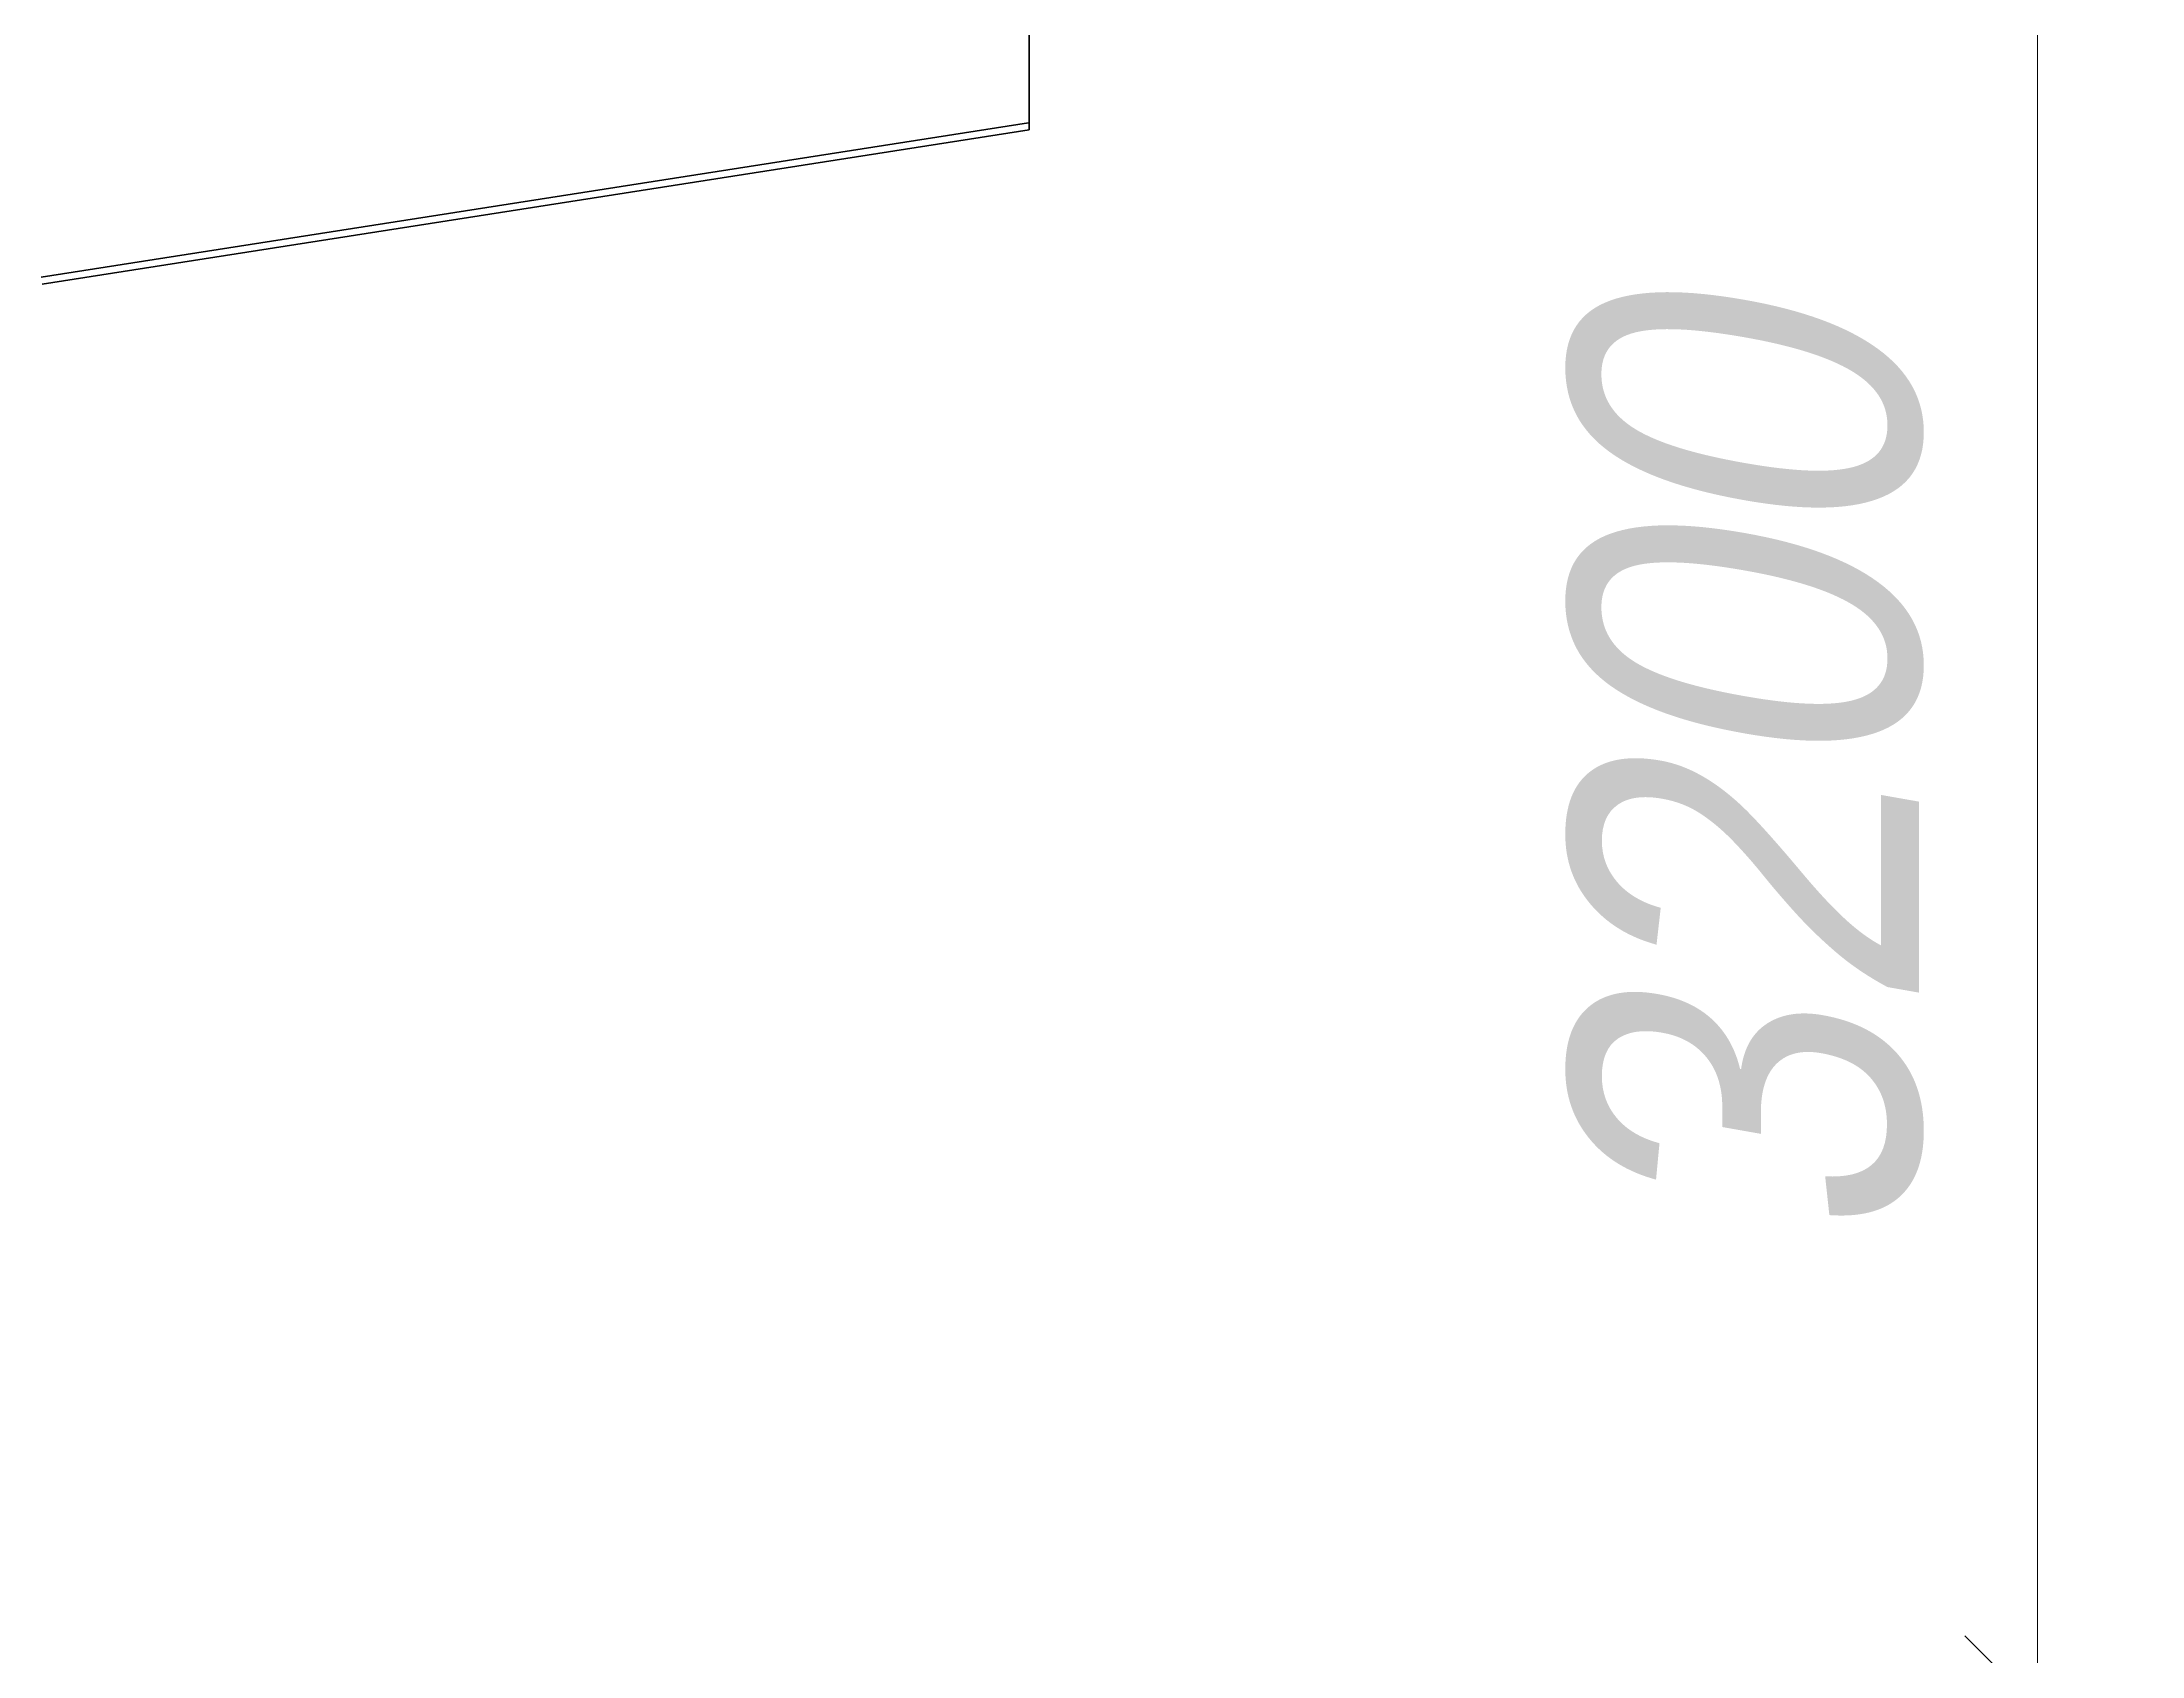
# Model space of a CAD drawing. Header units: millimetres. Extents: x 1864 to 10174863, y -4887456 to 5366151.
# Drawn here: x 9305500 to 9309116, y 334438 to 337218 of the extents above; entities that cross this region are included whole.
import ezdxf

# ---------------------------------------------------------------- set-up
doc = ezdxf.new("R2010")
doc.units = ezdxf.units.MM
doc.layers.add('S-BALK', color=150, linetype='Continuous', lineweight=40)
doc.layers.add('T-DIMS', color=3, linetype='Continuous', lineweight=30)
doc.styles.add('TM', font='mipgost.shx', dxfattribs={"width": 0.9, "oblique": 10})
doc.dimstyles.new('TM', dxfattribs={"dimscale": 0, "dimtxt": 3, "dimasz": 1.25, "dimexe": 0.9, "dimexo": 1, "dimgap": 1, "dimtad": 1, "dimdec": 0, "dimdsep": 46, "dimtxsty": 'TM', "dimblk1": 'OBLIQUE', "dimblk2": 'OBLIQUE', "dimsah": 1, "dimcen": 3, "dimdle": 0.9, "dimclrt": 7, "dimadec": 0, "dimazin": 0, "dimtfac": 1, "dimtdec": 0, "dimtmove": 1, "dimatfit": 2, "dimldrblk": 'NONE', "dimfxl": 1, "dimtfill": 1, "dimtolj": 1, "dimlwd": 15, "dimlwe": 15, "dimarcsym": 0})

# ---------------------------------------------------------------- blocks, each defined once
blk = doc.blocks.new('brb')
at = {"layer": 'S-BALK'}
for p, q in [((1423198739.430682, 502461114.8483387), (1423198739.157384, 502460720.4532503)), ((1423198739.157384, 502460720.4532503), (1423200439.468956, 502460454.7649538)), ((1423198740.83754, 502460732.3350462), (1423200441.149112, 502460466.6467497))]:
    blk.add_line(p, q, dxfattribs=at)
blk = doc.blocks.new('_OBLIQUE')
at = {"color": 0, "linetype": 'ByBlock', "lineweight": -2}
blk.add_line((0.5000000000000001, 0.4999999999999999), (-0.5000000000000001, -0.4999999999999999), dxfattribs=at)
blk = doc.blocks.new('*D681')
at = {"layer": 'Defpoints', "color": 0, "transparency": 16777216}
for p in [(9303675.362398628, 337543.6878793241), (9308936.421778224, 337543.6878793241), (9303675.362398628, 334347.6878793241)]:
    blk.add_point(p, dxfattribs=at)
at = {"layer": 'T-DIMS', "color": 0, "linetype": 'Continuous', "lineweight": 15, "transparency": 16777216}
blk.add_line((9308936.421778224, 334167.6878793241), (9308936.421778224, 337723.6878793241), dxfattribs=at)
at = {"layer": 'T-DIMS', "color": 0, "lineweight": 15, "transparency": 16777216}
for p, q in [((9303875.362398628, 337543.6878793241), (9309116.421778224, 337543.6878793241)), ((9303875.362398628, 334347.6878793241), (9309116.421778224, 334347.6878793241))]:
    blk.add_line(p, q, dxfattribs=at)
at = {"layer": 'T-DIMS', "color": 0, "lineweight": 15, "transparency": 16777216, "xscale": 250, "yscale": 250, "zscale": 250}
for p, rotation in [((9308936.421778224, 337543.6878793241), 90), ((9308936.421778224, 334347.6878793241), 270)]:
    blk.add_blockref('_OBLIQUE', p, dxfattribs=dict(at, rotation=rotation))
at = {"layer": 'T-DIMS', "color": 7, "transparency": 16777216, "insert": (9308436.421778223, 335945.6878793214), "char_height": 600, "attachment_point": 5, "rotation": 90, "style": 'TM', "bg_fill": 3, "box_fill_scale": 1.1, "bg_fill_color": 256, "bg_fill_true_color": 13158600, "bg_fill_transparency": 0}
blk.add_mtext('\\A1;3200', dxfattribs=at)
blk = doc.blocks.new('_None')

msp = doc.modelspace()

# ---------------------------------------------------------------- block references
at = {"layer": 'T-DIMS', "xscale": -1}
msp.add_blockref('brb', (1432505939.341522, -502123654.033702), dxfattribs=at)

# ---------------------------------------------------------------- next in the draw order: dimensions: what is measured, and where the dimension line sits
at = {"layer": 'T-DIMS'}
dim = msp.add_linear_dim(base=(9308936.421778224, 337543.6878793241), p1=(9303675.362398624, 334347.687879324), p2=(9303675.362398624, 337543.687879324), angle=90, text='3200', dimstyle='TM', override={"dimscale": 0, "dimtix": 0, "dimtofl": 1, "dimtmove": 1, "dimatfit": 2}, dxfattribs=at)
dim.commit()
dim.dimension.update_dxf_attribs({"geometry": '*D681', "text_midpoint": (9308436.421778223, 335945.6878793214)})

doc.saveas('drawing.dxf')
